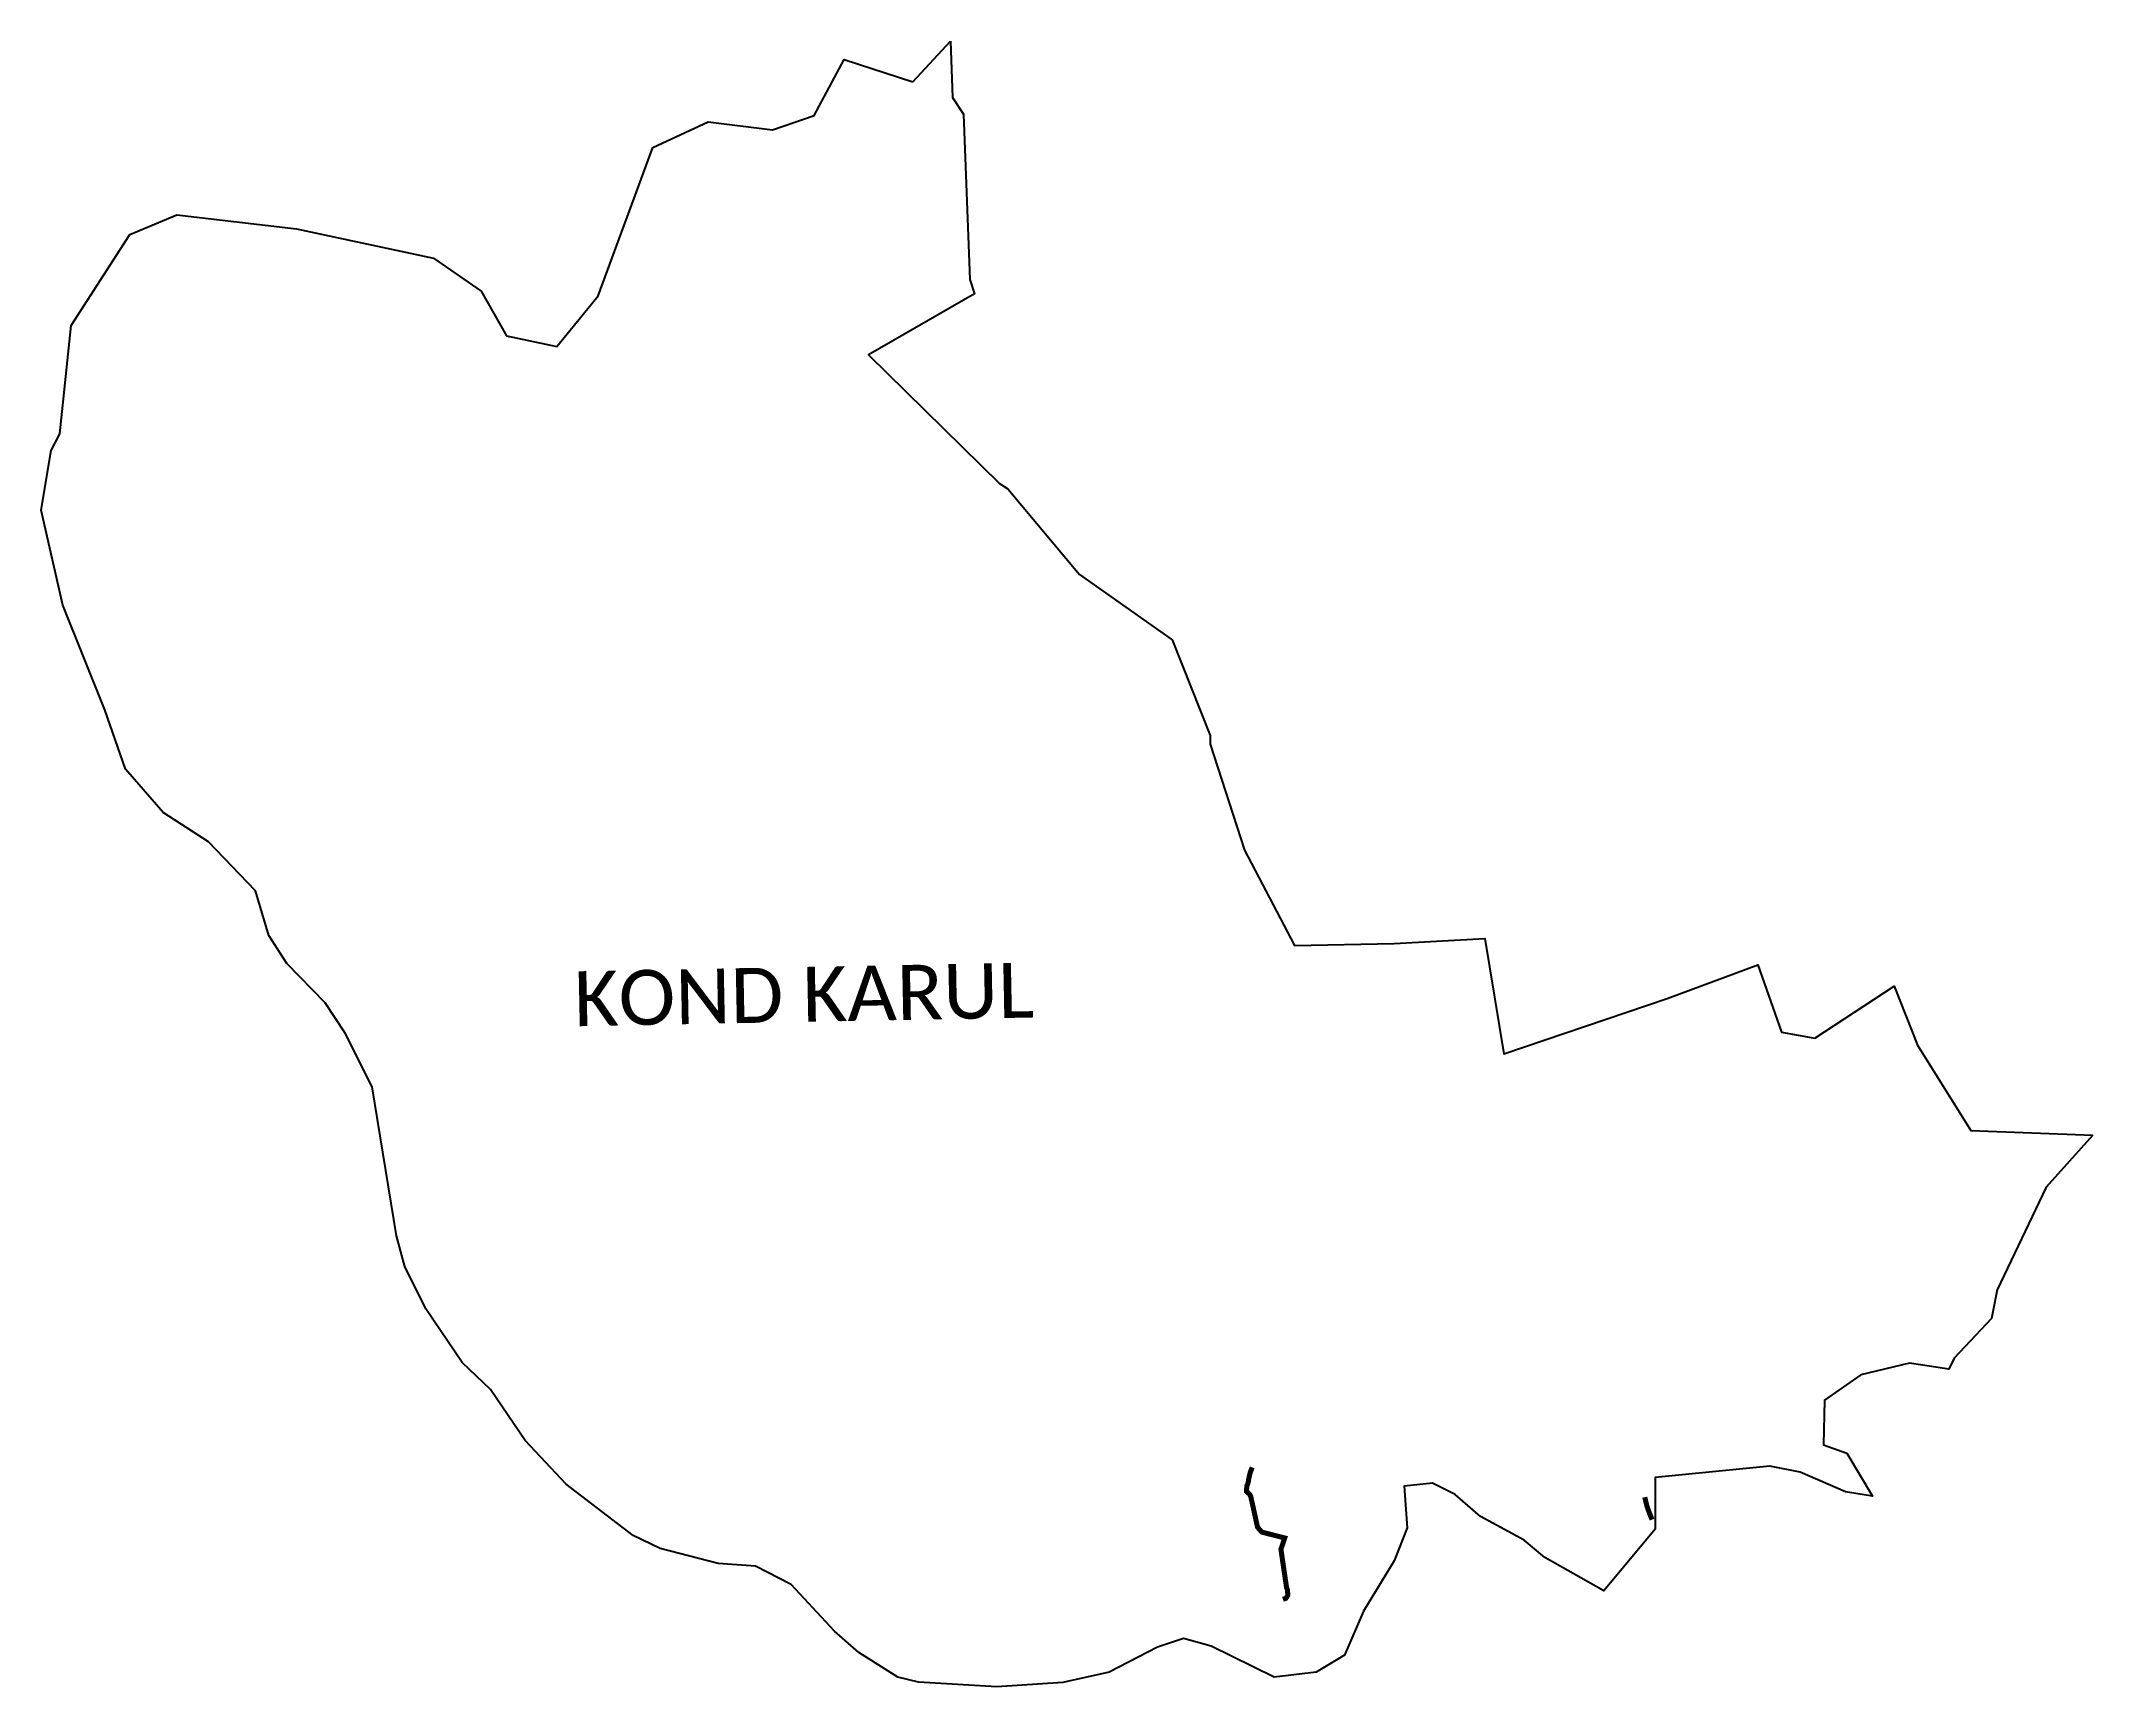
# Model space of a CAD drawing. Header units: metres. Extents: x 305319 to 309379, y 1922910 to 1926166.
import ezdxf

# ---------------------------------------------------------------- set-up
doc = ezdxf.new("R2010")
doc.units = ezdxf.units.M
for name, color, linetype in [('ARTIFICIALLY PROTECTED', 10, 'Continuous'), ('village', 3, 'Continuous'), ('VILLAGE NAME', 250, 'Continuous')]:
    doc.layers.add(name, color=color, linetype=linetype)
doc.styles.get("Standard").update_dxf_attribs({"font": 'calibri.ttf'})

msp = doc.modelspace()

# ---------------------------------------------------------------- linework, layer by layer
at = {"layer": 'ARTIFICIALLY PROTECTED', "const_width": 10, "flags": 128}
for points in [[(307776.5, 1923083.3), (307782.1, 1923085.1), (307786.2, 1923091.3), (307785.4, 1923102.2), (307783.7, 1923106.2), (307774.4, 1923169.1), (307772.5, 1923182.4), (307780, 1923204.6), (307734.7, 1923216.2), (307730.2, 1923221.3), (307726.2, 1923226.1), (307715.8, 1923273.3), (307712.6, 1923287.3), (307710.9, 1923290.7), (307707.5, 1923293.8), (307704.4, 1923296.5), (307704.7, 1923303.2), (307705.1, 1923307.5), (307705.9, 1923309.8), (307707.1, 1923312.5), (307708, 1923316.3), (307709, 1923322.7), (307711.9, 1923334.7), (307714.2, 1923340.4), (307715.8, 1923344.2)], [(308506.9, 1923240.9), (308501.1, 1923255.4), (308496.8, 1923267.6), (308492.5, 1923285.3)]]:
    msp.add_lwpolyline(points, dxfattribs=at)
at = {"layer": 'village', "flags": 128}
msp.add_lwpolyline([(307044, 1926085.8), (307118.5, 1926166.4)], dxfattribs=at)
at = {"layer": 'village', "color": 3, "true_color": 0x00ff00}
for points in [[(307118.5, 1926166.4, 0), (307122.9, 1926054.9, 0), (307144.2, 1926021.6, 0), (307156.7, 1925694.7, 0), (307166.4, 1925666.3, 0), (306956.6, 1925545.3, 0), (307215.7, 1925290.9, 0), (307232.3, 1925280.6, 0), (307373.6, 1925111.2, 0), (307557.6, 1924981.7, 0), (307632.8, 1924792.1, 0), (307632.6, 1924775.3, 0), (307700.3, 1924565.8, 0), (307799.3, 1924376.9, 0), (307996.7, 1924380.5, 0), (308176.1, 1924390.9, 0), (308213.4, 1924162.3, 0), (308536.9, 1924271.8, 0), (308716, 1924338.4, 0), (308763.2, 1924205.6, 0), (308829, 1924193.8, 0), (308985.9, 1924296.1, 0), (309032.1, 1924179.5, 0), (309137.7, 1924010.5, 0), (309379.4, 1924001.9, 0)], [(309379.4, 1924001.9, 0), (309286.6, 1923898.4, 0), (309189.9, 1923695.4, 0), (309178.8, 1923639.1, 0), (309104.5, 1923560.6, 0), (309094.2, 1923538.3, 0), (309016.4, 1923550.3, 0), (308920.1, 1923527.3, 0), (308847.9, 1923477.5, 0), (308845.9, 1923389, 0), (308892.4, 1923372.6, 0), (308943.3, 1923287.1, 0), (308889.8, 1923295.9, 0), (308800.2, 1923334.9, 0), (308739.8, 1923346.9, 0), (308513.3, 1923324, 0), (308512.8, 1923222.2, 0), (308411.6, 1923100.3, 0), (308295, 1923166.2, 0), (308253.7, 1923200.3, 0), (308167.5, 1923246.9, 0), (308117.3, 1923290.7, 0), (308072.5, 1923312.8, 0), (308016.4, 1923307.2, 0), (308022.3, 1923224.9, 0), (307996.4, 1923159.6, 0), (307935.9, 1923059.8, 0), (307898.3, 1922972.7, 0), (307842.3, 1922938.9, 0), (307759.1, 1922928.9, 0), (307634.7, 1922990.3, 0), (307579.7, 1923005.7, 0), (307528, 1922988.6, 0), (307432.6, 1922938.9, 0), (307341.1, 1922918.7, 0), (307210.2, 1922909.8, 0), (307055.3, 1922919, 0), (307014.7, 1922929.2, 0), (306937.3, 1922977.8, 0), (306889.1, 1923020, 0), (306803.5, 1923112.5, 0), (306733, 1923148.8, 0), (306658.7, 1923154.1, 0), (306544.3, 1923183.9, 0), (306490.6, 1923209.2, 0), (306358, 1923311, 0), (306276.9, 1923397.7, 0), (306208.3, 1923498.3, 0), (306152.4, 1923552, 0), (306080.5, 1923658.3, 0), (306038.6, 1923741.7, 0), (306022, 1923802.3, 0), (305974.2, 1924097.2, 0), (305920.4, 1924203.3, 0), (305881, 1924263.6, 0), (305805.5, 1924341.4, 0), (305769.8, 1924396.9, 0), (305743, 1924484.8, 0), (305650, 1924581.7, 0), (305560.4, 1924640.3, 0), (305486.2, 1924725.7, 0), (305445, 1924842.9, 0), (305362, 1925050.5, 0), (305318.9, 1925238.4, 0), (305339.2, 1925356.3, 0), (305356.3, 1925389.2, 0), (305378.7, 1925603.9, 0), (305494.7, 1925783.6, 0), (305587.7, 1925822.3, 0), (305824.4, 1925794.9, 0), (306095.3, 1925736.6, 0), (306189.7, 1925671.2, 0), (306240.1, 1925583.4, 0), (306339.6, 1925562.2, 0), (306421.5, 1925662.2, 0), (306529.3, 1925955.7, 0), (306639.2, 1926006.3, 0), (306766.2, 1925990.9, 0), (306848.7, 1926019.3, 0), (306908.4, 1926130.2, 0), (307044, 1926085.8, 0)]]:
    msp.add_polyline3d(points, dxfattribs=at)

# ---------------------------------------------------------------- texts
at = {"layer": 'VILLAGE NAME', "insert": (306372.6, 1924325.7), "char_height": 108.75, "attachment_point": 1, "rotation": 1.1028}
msp.add_mtext_dynamic_manual_height_columns('KOND KARUL', width=1571.314, gutter_width=543.7, heights=[0], dxfattribs=at)

doc.saveas('drawing.dxf')
